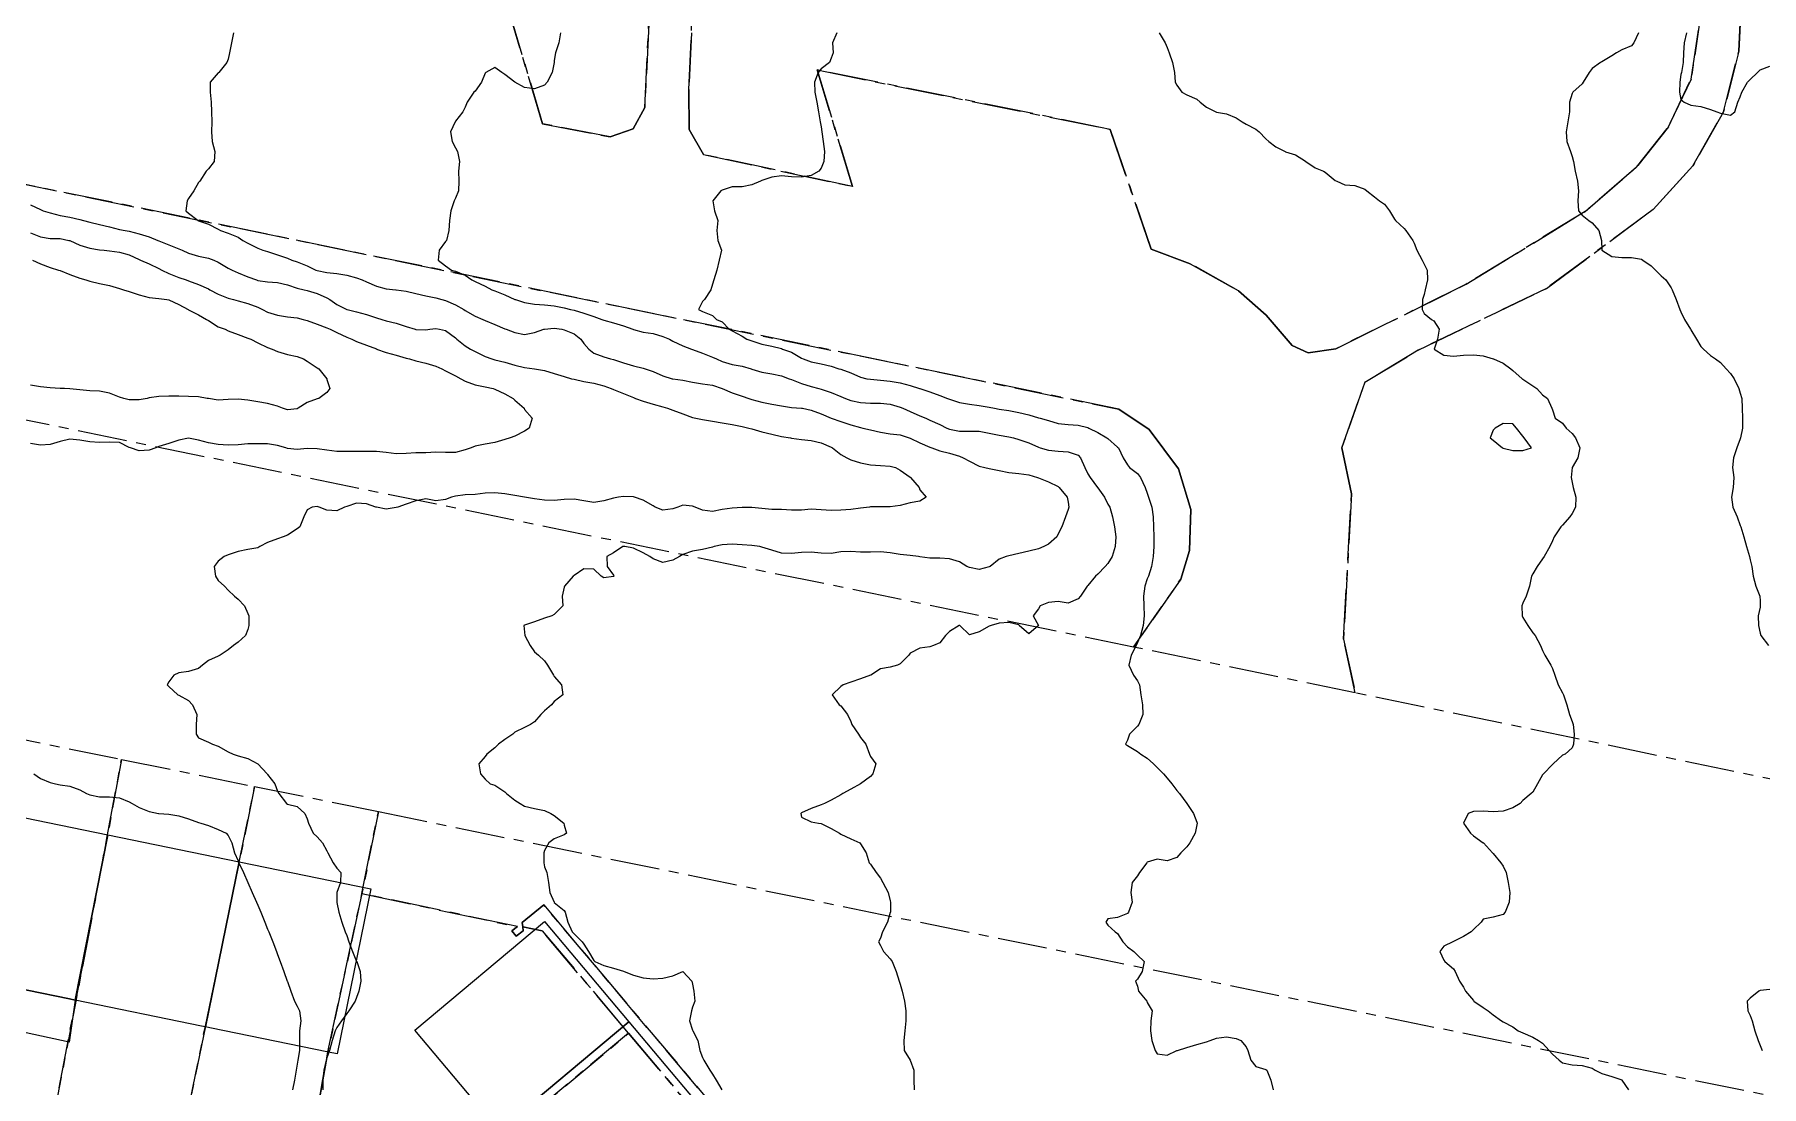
# Model space of a CAD drawing. Header units: centimetres. Extents: x 0 to 642158, y -847 to 649707.
# Drawn here: x 617573 to 617660.3, y 621506.4 to 621559.7 of the extents above; entities that cross this region are included whole.
import ezdxf

# ---------------------------------------------------------------- set-up
doc = ezdxf.new("R2010")
doc.units = ezdxf.units.CM
doc.header["$MEASUREMENT"] = 0
doc.linetypes.add('CENTERX2', pattern=[4, 2.5, -0.5, 0.5, -0.5])
doc.layers.add('SPW_batiments', color=7, linetype='Continuous')
doc.layers.add('SPW_parcellaire cadastral', color=7, linetype='CENTERX2', lineweight=25, true_color=0xff0542)
doc.layers.add('WAL_topographie 0.5', color=253, linetype='Continuous', lineweight=20)

msp = doc.modelspace()

# ---------------------------------------------------------------- linework, layer by layer
at = {"layer": 'SPW_batiments'}
for points in [[(617576.657, 621519.161), (617575.008, 621510.797), (617574.721, 621510.856), (617568.282, 621512.181), (617569.998, 621520.531), (617576.657, 621519.161)], [(617583.315, 621517.792), (617581.6, 621509.442), (617581.411, 621509.481), (617575.008, 621510.797), (617576.657, 621519.161), (617583.315, 621517.792)], [(617589.974, 621516.423), (617588.259, 621508.073), (617587.826, 621508.162), (617581.821, 621509.397), (617581.6, 621509.442), (617583.315, 621517.792), (617589.974, 621516.423)], [(617603.028, 621509.689), (617596.466, 621504.192), (617592.192, 621509.273), (617598.758, 621514.774), (617603.028, 621509.689)], [(617562.186, 621513.494), (617568.282, 621512.181), (617574.721, 621510.856), (617575.008, 621510.797), (617574.709, 621508.671), (617568.325, 621510.054), (617568.009, 621507.586), (617561.409, 621508.986), (617560.275, 621509.385), (617561.061, 621513.506), (617561.124, 621513.836), (617562.186, 621513.494)], [(617607.298, 621504.603), (617600.741, 621499.109), (617600.596, 621499.281), (617596.722, 621503.888), (617596.466, 621504.192), (617603.028, 621509.689), (617607.298, 621504.603)]]:
    msp.add_lwpolyline(points, dxfattribs=at)
at = {"layer": 'SPW_parcellaire cadastral'}
for points in [[(617604.781, 621576.177), (617603.828, 621555.974), (617603.245, 621554.895), (617602.075, 621554.489), (617598.657, 621555.154), (617596.898, 621561.052), (617556.201, 621569.33), (617557.976, 621563.533), (617541.583, 621566.755), (617541.547, 621567.862), (617541.262, 621569.948), (617542.087, 621589.116)], [(617542.087, 621589.116), (617541.262, 621569.948), (617541.547, 621567.862), (617541.583, 621566.755), (617557.976, 621563.533), (617556.201, 621569.33), (617596.898, 621561.052), (617598.657, 621555.154), (617602.075, 621554.489), (617603.245, 621554.895), (617603.828, 621555.974), (617604.781, 621576.177)], [(617606.938, 621575.732), (617606.052, 621556.883), (617606.068, 621554.866), (617606.803, 621553.597), (617614.338, 621551.976), (617612.551, 621557.874), (617627.379, 621554.869), (617629.443, 621548.802), (617631.418, 621548.067), (617633.866, 621546.7), (617635.272, 621545.472), (617636.577, 621543.927), (617637.385, 621543.556), (617638.781, 621543.758), (617645.376, 621547.025), (617651.399, 621550.716), (617654.002, 621552.953), (617655.614, 621554.999), (617656.766, 621557.417), (617657.309, 621561.105), (617657.507, 621565.295)], [(617657.507, 621565.295), (617657.309, 621561.105), (617656.766, 621557.417), (617655.614, 621554.999), (617654.002, 621552.953), (617651.399, 621550.716), (617645.376, 621547.025), (617638.781, 621543.758), (617637.385, 621543.556), (617636.577, 621543.927), (617635.272, 621545.472), (617633.866, 621546.7), (617631.418, 621548.067), (617629.443, 621548.802), (617627.379, 621554.869), (617612.551, 621557.874), (617614.338, 621551.976), (617606.803, 621553.597), (617606.068, 621554.866), (617606.052, 621556.883), (617606.938, 621575.732)], [(617659.481, 621564.887), (617659.176, 621558.82), (617658.402, 621555.763), (617656.855, 621553.02), (617654.842, 621550.818), (617649.446, 621546.811), (617642.951, 621543.693), (617640.258, 621542.066), (617639.091, 621538.741), (617639.581, 621536.413), (617639.181, 621529.065), (617639.774, 621526.344), (617628.554, 621528.663), (617630.946, 621532.104), (617631.387, 621533.557), (617631.461, 621535.624), (617630.828, 621537.68), (617629.338, 621539.681), (617627.818, 621540.705), (617544.193, 621557.897), (617542.398, 621557.481), (617541.586, 621556.726), (617540.878, 621554.938), (617540.136, 621546.788)], [(617725.513, 621508.568), (617639.774, 621526.344), (617639.181, 621529.065), (617639.581, 621536.413), (617639.091, 621538.741), (617640.258, 621542.066), (617642.951, 621543.693), (617649.446, 621546.811), (617654.842, 621550.818), (617656.855, 621553.02), (617658.402, 621555.763), (617659.176, 621558.82), (617659.481, 621564.887)], [(617540.136, 621546.788), (617540.878, 621554.938), (617541.586, 621556.726), (617542.398, 621557.481), (617544.193, 621557.897), (617627.818, 621540.705), (617629.338, 621539.681), (617630.828, 621537.68), (617631.461, 621535.624), (617631.387, 621533.557), (617630.946, 621532.104), (617628.554, 621528.663), (617540.136, 621546.788)], [(617577.36, 621522.982), (617576.604, 621518.887), (617575.057, 621510.821), (617570.433, 621486.718), (617563.609, 621488.002), (617567.5, 621507.684), (617568.392, 621512.192), (617569.986, 621520.255), (617570.789, 621524.32), (617577.36, 621522.982)], [(617577.36, 621522.982), (617584.09, 621521.61), (617583.248, 621517.464), (617581.599, 621509.474), (617576.687, 621485.541), (617570.433, 621486.718), (617575.057, 621510.821), (617576.604, 621518.887), (617577.36, 621522.982)], [(617576.687, 621485.541), (617581.599, 621509.474), (617583.248, 621517.464), (617584.09, 621521.61), (617590.35, 621520.335), (617589.52, 621516.185), (617587.792, 621508.172), (617585.146, 621493.083), (617580.744, 621488.975), (617580.011, 621484.916), (617576.687, 621485.541)], [(617616.822, 621494.119), (617598.72, 621515.616), (617597.63, 621514.726), (617597.66, 621514.506), (617597.68, 621514.306), (617597.33, 621514.026), (617597.11, 621514.296), (617597.39, 621514.516), (617589.52, 621516.185), (617590.35, 621520.335), (617664.181, 621505.264)], [(617589.52, 621516.185), (617597.39, 621514.516), (617597.11, 621514.296), (617597.33, 621514.026), (617597.68, 621514.306), (617597.66, 621514.506), (617598.64, 621514.306), (617603.006, 621509.119), (617596.725, 621503.889), (617585.146, 621493.083), (617587.792, 621508.172), (617589.52, 621516.185)], [(617607.11, 621504.245), (617603.006, 621509.119), (617598.64, 621514.306), (617597.66, 621514.506), (617597.63, 621514.726), (617598.72, 621515.616), (617616.822, 621494.119), (617615.243, 621492.889), (617615.482, 621494.299), (617611.284, 621499.286), (617607.11, 621504.245)], [(617587.538, 621487.603), (617580.744, 621488.975), (617585.146, 621493.083), (617596.725, 621503.889), (617603.006, 621509.119), (617607.11, 621504.245), (617600.86, 621498.974), (617587.538, 621487.603)]]:
    msp.add_lwpolyline(points, dxfattribs=at)
at = {"layer": 'WAL_topographie 0.5'}
for points in [[(617583.02, 621559.75), (617582.925, 621559.25), (617582.827, 621558.75), (617582.75, 621558.417), (617582.685, 621558.25), (617582.278, 621557.75), (617582.25, 621557.731), (617581.847, 621557.25), (617581.833, 621556.75), (617581.891, 621556.25), (617581.91, 621555.75), (617581.923, 621555.25), (617581.906, 621554.75), (617581.944, 621554.25), (617582.071, 621553.75), (617582.044, 621553.25), (617581.75, 621552.865), (617581.635, 621552.75), (617581.313, 621552.25), (617581.25, 621552.187), (617581.009, 621551.75), (617580.75, 621551.375), (617580.676, 621551.25), (617580.615, 621550.75), (617580.75, 621550.63), (617581.227, 621550.25), (617581.25, 621550.242), (617581.75, 621550.068), (617582.25, 621549.812), (617582.361, 621549.75), (617582.75, 621549.616), (617583.25, 621549.405), (617583.491, 621549.25), (617583.75, 621549.116), (617584.25, 621548.85), (617584.5, 621548.75), (617584.75, 621548.682), (617585.25, 621548.523), (617585.75, 621548.342), (617585.976, 621548.25), (617586.25, 621548.168), (617586.75, 621547.958), (617587.192, 621547.75), (617587.25, 621547.731), (617587.75, 621547.629), (617588.25, 621547.569), (617588.75, 621547.493), (617589.25, 621547.353), (617589.525, 621547.25), (617589.75, 621547.154), (617590.25, 621546.934), (617590.75, 621546.798), (617591.23, 621546.75), (617591.25, 621546.748), (617591.75, 621546.671), (617592.25, 621546.556), (617592.75, 621546.446), (617593.25, 621546.337), (617593.56, 621546.25), (617593.75, 621546.198), (617594.25, 621545.987), (617594.68, 621545.75), (617594.75, 621545.706), (617595.25, 621545.42), (617595.641, 621545.25), (617595.75, 621545.195), (617596.25, 621544.995), (617596.75, 621544.773), (617596.811, 621544.75), (617597.25, 621544.584), (617597.75, 621544.492), (617598.25, 621544.583), (617598.715, 621544.75), (617598.75, 621544.759), (617599.25, 621544.811), (617599.627, 621544.75), (617599.75, 621544.724), (617600.25, 621544.515), (617600.594, 621544.25), (617600.75, 621544.034), (617600.995, 621543.75), (617601.25, 621543.539), (617601.75, 621543.351), (617602.096, 621543.25), (617602.25, 621543.217), (617602.75, 621543.058), (617603.25, 621542.893), (617603.75, 621542.778), (617603.844, 621542.75), (617604.25, 621542.616), (617604.75, 621542.394), (617605.221, 621542.25), (617605.25, 621542.243), (617605.75, 621542.169), (617606.25, 621542.073), (617606.75, 621541.986), (617607.25, 621541.918), (617607.745, 621541.75), (617607.75, 621541.748), (617608.25, 621541.533), (617608.75, 621541.357), (617609.086, 621541.25), (617609.25, 621541.204), (617609.75, 621541.064), (617610.25, 621540.956), (617610.75, 621540.867), (617611.25, 621540.797), (617611.75, 621540.759), (617611.805, 621540.75), (617612.25, 621540.659), (617612.75, 621540.464), (617613.25, 621540.255), (617613.264, 621540.25), (617613.75, 621540.079), (617614.25, 621539.91), (617614.75, 621539.775), (617614.862, 621539.75), (617615.25, 621539.655), (617615.75, 621539.535), (617616.25, 621539.464), (617616.75, 621539.402), (617617.207, 621539.25), (617617.25, 621539.236), (617617.75, 621539.004), (617618.25, 621538.785), (617618.351, 621538.75), (617618.75, 621538.605), (617619.25, 621538.476), (617619.75, 621538.325), (617619.933, 621538.25), (617620.25, 621538.07), (617620.75, 621537.824), (617621.034, 621537.75), (617621.25, 621537.695), (617621.75, 621537.608), (617622.25, 621537.498), (617622.75, 621537.446), (617623.25, 621537.39), (617623.695, 621537.25), (617623.75, 621537.228), (617624.25, 621537.021), (617624.75, 621536.792), (617624.799, 621536.75), (617625.205, 621536.25), (617625.25, 621536), (617625.284, 621535.75), (617625.25, 621535.63), (617625.106, 621535.25), (617624.919, 621534.75), (617624.75, 621534.397), (617624.672, 621534.25), (617624.25, 621533.878), (617624.024, 621533.75), (617623.75, 621533.63), (617623.25, 621533.521), (617622.75, 621533.403), (617622.25, 621533.278), (617622.115, 621533.25), (617621.75, 621533.118), (617621.304, 621532.75), (617621.25, 621532.72), (617620.75, 621532.592), (617620.25, 621532.691), (617620.12, 621532.75), (617619.75, 621532.974), (617619.25, 621533.13), (617618.75, 621533.162), (617618.25, 621533.165), (617617.75, 621533.239), (617617.671, 621533.25), (617617.25, 621533.298), (617616.75, 621533.35), (617616.25, 621533.432), (617615.75, 621533.484), (617615.25, 621533.464), (617614.75, 621533.462), (617614.25, 621533.507), (617613.75, 621533.48), (617613.25, 621533.402), (617612.75, 621533.418), (617612.25, 621533.476), (617611.75, 621533.457), (617611.25, 621533.404), (617610.75, 621533.423), (617610.25, 621533.564), (617609.75, 621533.728), (617609.645, 621533.75), (617609.25, 621533.811), (617608.75, 621533.847), (617608.25, 621533.867), (617607.75, 621533.832), (617607.345, 621533.75), (617607.25, 621533.725), (617606.75, 621533.609), (617606.25, 621533.527), (617605.75, 621533.353), (617605.579, 621533.25), (617605.25, 621533.068), (617604.75, 621532.951), (617604.25, 621533.128), (617604.08, 621533.25), (617603.75, 621533.442), (617603.25, 621533.663), (617602.827, 621533.75), (617602.75, 621533.76), (617602.713, 621533.75), (617602.25, 621533.438), (617601.909, 621533.25), (617601.932, 621532.75), (617602.25, 621532.312), (617602.266, 621532.25), (617602.25, 621532.231), (617601.75, 621532.167), (617601.625, 621532.25), (617601.25, 621532.61), (617600.75, 621532.625), (617600.25, 621532.293), (617600.212, 621532.25), (617599.764, 621531.75), (617599.75, 621531.694), (617599.652, 621531.25), (617599.683, 621530.75), (617599.25, 621530.317), (617599.132, 621530.25), (617598.75, 621530.12), (617598.25, 621529.95), (617597.75, 621529.773), (617597.708, 621529.75), (617597.75, 621529.417), (617597.764, 621529.25), (617598.024, 621528.75), (617598.25, 621528.423), (617598.45, 621528.25), (617598.75, 621527.962), (617598.907, 621527.75), (617599.21, 621527.25), (617599.25, 621527.178), (617599.61, 621526.75), (617599.675, 621526.25), (617599.25, 621525.91), (617599.107, 621525.75), (617598.75, 621525.438), (617598.568, 621525.25), (617598.25, 621524.875), (617598.044, 621524.75), (617597.75, 621524.594), (617597.25, 621524.35), (617597.146, 621524.25), (617596.75, 621523.994), (617596.426, 621523.75), (617596.25, 621523.568), (617595.83, 621523.25), (617595.75, 621523.125), (617595.434, 621522.75), (617595.512, 621522.25), (617595.75, 621521.987), (617596, 621521.75), (617596.25, 621521.674), (617596.75, 621521.336), (617596.832, 621521.25), (617597.25, 621520.919), (617597.521, 621520.75), (617597.75, 621520.621), (617598.25, 621520.5), (617598.75, 621520.386), (617599.074, 621520.25), (617599.25, 621520.138), (617599.739, 621519.75), (617599.75, 621519.65), (617599.868, 621519.25), (617599.75, 621519.163), (617599.25, 621518.954), (617598.969, 621518.75), (617598.75, 621518.361), (617598.714, 621518.25), (617598.728, 621517.75), (617598.75, 621517.55), (617598.865, 621517.25), (617598.956, 621516.75), (617599.019, 621516.25), (617599.236, 621515.75), (617599.25, 621515.729), (617599.75, 621515.338), (617599.806, 621515.25), (617599.931, 621514.75), (617600.157, 621514.25), (617600.25, 621514.15), (617600.667, 621513.75), (617600.75, 621513.632), (617600.982, 621513.25), (617601.25, 621512.809), (617601.309, 621512.75), (617601.75, 621512.542), (617602.25, 621512.406), (617602.75, 621512.262), (617602.781, 621512.25), (617603.25, 621512.067), (617603.75, 621511.93), (617604.25, 621511.874), (617604.75, 621511.901), (617605.25, 621512.024), (617605.75, 621512.25), (617605.75, 621512.25), (617605.75, 621512.25), (617606.213, 621511.75), (617606.25, 621511.6), (617606.307, 621511.25), (617606.361, 621510.75), (617606.25, 621510.44), (617606.199, 621510.25), (617606.088, 621509.75), (617606.25, 621509.279), (617606.264, 621509.25), (617606.506, 621508.75), (617606.614, 621508.25), (617606.75, 621507.9), (617606.824, 621507.75), (617607.118, 621507.25), (617607.25, 621507.041), (617607.439, 621506.75), (617607.723, 621506.25)], [(617599.566, 621559.75), (617599.485, 621559.25), (617599.319, 621558.75), (617599.25, 621558.35), (617599.238, 621558.25), (617599.147, 621557.75), (617598.885, 621557.25), (617598.75, 621557.099), (617598.25, 621556.917), (617597.75, 621556.993), (617597.25, 621557.25), (617597.25, 621557.25), (617596.75, 621557.653), (617596.592, 621557.75), (617596.25, 621557.991), (617595.786, 621557.75), (617595.75, 621557.708), (617595.573, 621557.25), (617595.25, 621556.796), (617595.183, 621556.75), (617594.844, 621556.25), (617594.75, 621556), (617594.63, 621555.75), (617594.25, 621555.275), (617594.234, 621555.25), (617594.006, 621554.75), (617594.09, 621554.25), (617594.25, 621553.93), (617594.357, 621553.75), (617594.452, 621553.25), (617594.398, 621552.75), (617594.429, 621552.25), (617594.407, 621551.75), (617594.25, 621551.383), (617594.181, 621551.25), (617594.016, 621550.75), (617593.942, 621550.25), (617593.911, 621549.75), (617593.795, 621549.25), (617593.75, 621549.187), (617593.432, 621548.75), (617593.375, 621548.25), (617593.75, 621547.965), (617594.055, 621547.75), (617594.25, 621547.693), (617594.75, 621547.489), (617595.075, 621547.25), (617595.25, 621547.166), (617595.75, 621546.94), (617596.096, 621546.75), (617596.25, 621546.693), (617596.75, 621546.495), (617597.25, 621546.264), (617597.283, 621546.25), (617597.75, 621546.113), (617598.25, 621546.028), (617598.75, 621545.989), (617599.25, 621545.928), (617599.75, 621545.832), (617600.073, 621545.75), (617600.25, 621545.713), (617600.75, 621545.572), (617601.25, 621545.392), (617601.661, 621545.25), (617601.75, 621545.218), (617602.25, 621545.083), (617602.75, 621544.928), (617603.219, 621544.75), (617603.25, 621544.736), (617603.75, 621544.6), (617604.25, 621544.528), (617604.75, 621544.389), (617605.071, 621544.25), (617605.25, 621544.141), (617605.75, 621543.904), (617606.198, 621543.75), (617606.25, 621543.732), (617606.75, 621543.538), (617607.25, 621543.337), (617607.452, 621543.25), (617607.75, 621543.123), (617608.25, 621542.974), (617608.75, 621542.89), (617609.215, 621542.75), (617609.25, 621542.739), (617609.75, 621542.574), (617610.25, 621542.498), (617610.75, 621542.398), (617611.141, 621542.25), (617611.25, 621542.21), (617611.75, 621542.004), (617612.25, 621541.86), (617612.629, 621541.75), (617612.75, 621541.715), (617613.25, 621541.549), (617613.75, 621541.347), (617613.983, 621541.25), (617614.25, 621541.146), (617614.75, 621541.038), (617615.25, 621541.011), (617615.75, 621541.01), (617616.25, 621540.962), (617616.75, 621540.807), (617616.885, 621540.75), (617617.25, 621540.594), (617617.75, 621540.372), (617618.04, 621540.25), (617618.25, 621540.157), (617618.75, 621539.924), (617619.108, 621539.75), (617619.25, 621539.689), (617619.75, 621539.587), (617620.25, 621539.601), (617620.75, 621539.589), (617621.25, 621539.488), (617621.75, 621539.386), (617622.25, 621539.3), (617622.479, 621539.25), (617622.75, 621539.173), (617623.25, 621538.997), (617623.75, 621538.779), (617623.834, 621538.75), (617624.25, 621538.628), (617624.75, 621538.577), (617625.25, 621538.544), (617625.75, 621538.372), (617625.874, 621538.25), (617626.087, 621537.75), (617626.25, 621537.435), (617626.357, 621537.25), (617626.738, 621536.75), (617626.75, 621536.73), (617627.094, 621536.25), (617627.25, 621535.899), (617627.348, 621535.75), (617627.496, 621535.25), (617627.597, 621534.75), (617627.658, 621534.25), (617627.631, 621533.75), (617627.477, 621533.25), (617627.25, 621532.893), (617627.122, 621532.75), (617626.75, 621532.349), (617626.628, 621532.25), (617626.25, 621531.789), (617626.213, 621531.75), (617625.877, 621531.25), (617625.75, 621531.108), (617625.25, 621530.882), (617624.75, 621530.964), (617624.25, 621530.928), (617623.829, 621530.75), (617623.75, 621530.6), (617623.47, 621530.25), (617623.75, 621529.75), (617623.75, 621529.75), (617623.75, 621529.75), (617623.25, 621529.341), (617622.776, 621529.75), (617622.75, 621529.783), (617622.25, 621529.913), (617621.75, 621529.867), (617621.355, 621529.75), (617621.25, 621529.715), (617620.75, 621529.441), (617620.25, 621529.29), (617619.771, 621529.75), (617619.75, 621529.762), (617619.729, 621529.75), (617619.25, 621529.447), (617619.042, 621529.25), (617618.75, 621528.875), (617618.432, 621528.75), (617618.25, 621528.681), (617617.75, 621528.61), (617617.25, 621528.365), (617617.194, 621528.25), (617616.75, 621527.821), (617616.607, 621527.75), (617616.25, 621527.641), (617615.75, 621527.571), (617615.268, 621527.25), (617615.25, 621527.242), (617614.75, 621527.052), (617614.25, 621526.883), (617613.869, 621526.75), (617613.75, 621526.667), (617613.304, 621526.25), (617613.67, 621525.75), (617613.75, 621525.691), (617614.091, 621525.25), (617614.25, 621524.9), (617614.31, 621524.75), (617614.648, 621524.25), (617614.75, 621524.094), (617615.018, 621523.75), (617615.205, 621523.25), (617615.25, 621523.125), (617615.515, 621522.75), (617615.365, 621522.25), (617615.25, 621522.113), (617614.75, 621521.75), (617614.75, 621521.75), (617614.25, 621521.472), (617613.85, 621521.25), (617613.75, 621521.185), (617613.25, 621520.91), (617612.917, 621520.75), (617612.75, 621520.681), (617612.25, 621520.5), (617611.75, 621520.271), (617611.721, 621520.25), (617611.75, 621520.05), (617612.25, 621519.821), (617612.625, 621519.75), (617612.75, 621519.741), (617613.25, 621519.48), (617613.674, 621519.25), (617613.75, 621519.194), (617614.25, 621518.959), (617614.71, 621518.75), (617614.75, 621518.708), (617615.025, 621518.25), (617615.179, 621517.75), (617615.25, 621517.675), (617615.529, 621517.25), (617615.75, 621516.963), (617615.88, 621516.75), (617616.139, 621516.25), (617616.25, 621515.815), (617616.265, 621515.75), (617616.255, 621515.25), (617616.25, 621515.231), (617616.101, 621514.75), (617615.852, 621514.25), (617615.75, 621513.934), (617615.653, 621513.75), (617615.75, 621513.566), (617615.912, 621513.25), (617616.25, 621512.893), (617616.336, 621512.75), (617616.546, 621512.25), (617616.7, 621511.75), (617616.75, 621511.603), (617616.857, 621511.25), (617616.974, 621510.75), (617617.028, 621510.25), (617617.032, 621509.75), (617616.982, 621509.25), (617616.926, 621508.75), (617616.953, 621508.25), (617617.25, 621507.75), (617617.25, 621507.75), (617617.432, 621507.25), (617617.436, 621506.75), (617617.455, 621506.25)], [(617613.55, 621559.75), (617613.329, 621559.25), (617613.361, 621558.75), (617613.25, 621558.477), (617613.167, 621558.25), (617612.75, 621557.938), (617612.606, 621557.75), (617612.419, 621557.25), (617612.439, 621556.75), (617612.527, 621556.25), (617612.616, 621555.75), (617612.701, 621555.25), (617612.75, 621555), (617612.781, 621554.75), (617612.853, 621554.25), (617612.914, 621553.75), (617612.886, 621553.25), (617612.75, 621552.911), (617612.628, 621552.75), (617612.25, 621552.538), (617611.75, 621552.443), (617611.25, 621552.46), (617610.75, 621552.515), (617610.25, 621552.441), (617609.75, 621552.282), (617609.676, 621552.25), (617609.25, 621552.067), (617608.75, 621551.96), (617608.25, 621551.953), (617607.75, 621551.789), (617607.673, 621551.75), (617607.265, 621551.25), (617607.364, 621550.75), (617607.521, 621550.25), (617607.474, 621549.75), (617607.532, 621549.25), (617607.704, 621548.75), (617607.598, 621548.25), (617607.47, 621547.75), (617607.317, 621547.25), (617607.25, 621547.028), (617607.164, 621546.75), (617606.85, 621546.25), (617606.75, 621546.156), (617606.54, 621545.75), (617606.75, 621545.643), (617607.25, 621545.45), (617607.45, 621545.25), (617607.75, 621545.123), (617608.094, 621544.75), (617608.25, 621544.668), (617608.75, 621544.4), (617608.997, 621544.25), (617609.25, 621544.165), (617609.75, 621543.997), (617610.25, 621543.893), (617610.75, 621543.772), (617610.796, 621543.75), (617611.25, 621543.588), (617611.75, 621543.296), (617611.839, 621543.25), (617612.25, 621543.107), (617612.75, 621542.995), (617613.25, 621542.876), (617613.649, 621542.75), (617613.75, 621542.723), (617614.25, 621542.548), (617614.75, 621542.332), (617615.058, 621542.25), (617615.25, 621542.217), (617615.75, 621542.175), (617616.25, 621542.129), (617616.75, 621542.041), (617617.25, 621541.906), (617617.732, 621541.75), (617617.75, 621541.745), (617618.25, 621541.581), (617618.75, 621541.39), (617619.144, 621541.25), (617619.25, 621541.209), (617619.75, 621541.05), (617620.25, 621540.951), (617620.75, 621540.893), (617621.25, 621540.803), (617621.514, 621540.75), (617621.75, 621540.707), (617622.25, 621540.644), (617622.75, 621540.545), (617623.25, 621540.412), (617623.75, 621540.274), (617623.827, 621540.25), (617624.25, 621540.125), (617624.75, 621539.989), (617625.25, 621539.937), (617625.75, 621539.904), (617626.25, 621539.77), (617626.293, 621539.75), (617626.75, 621539.52), (617627.207, 621539.25), (617627.25, 621539.214), (617627.75, 621538.787), (617627.789, 621538.75), (617628.026, 621538.25), (617628.25, 621537.881), (617628.352, 621537.75), (617628.75, 621537.451), (617628.913, 621537.25), (617629.137, 621536.75), (617629.25, 621536.455), (617629.32, 621536.25), (617629.482, 621535.75), (617629.543, 621535.25), (617629.557, 621534.75), (617629.578, 621534.25), (617629.582, 621533.75), (617629.544, 621533.25), (617629.471, 621532.75), (617629.307, 621532.25), (617629.25, 621532.119), (617629.133, 621531.75), (617629.055, 621531.25), (617629.074, 621530.75), (617629.09, 621530.25), (617629.034, 621529.75), (617628.909, 621529.25), (617628.75, 621528.896), (617628.684, 621528.75), (617628.441, 621528.25), (617628.309, 621527.75), (617628.545, 621527.25), (617628.75, 621526.954), (617628.862, 621526.75), (617628.93, 621526.25), (617629, 621525.75), (617629.028, 621525.25), (617628.819, 621524.75), (617628.75, 621524.657), (617628.357, 621524.25), (617628.25, 621523.95), (617628.155, 621523.75), (617628.25, 621523.683), (617628.75, 621523.386), (617628.923, 621523.25), (617629.25, 621523.043), (617629.566, 621522.75), (617629.75, 621522.566), (617630.066, 621522.25), (617630.25, 621522.024), (617630.486, 621521.75), (617630.75, 621521.411), (617630.886, 621521.25), (617631.25, 621520.75), (617631.25, 621520.75), (617631.596, 621520.25), (617631.75, 621519.806), (617631.77, 621519.75), (617631.75, 621519.667), (617631.669, 621519.25), (617631.411, 621518.75), (617631.25, 621518.558), (617630.954, 621518.25), (617630.75, 621518.021), (617630.25, 621517.846), (617629.75, 621517.929), (617629.25, 621517.772), (617629.232, 621517.75), (617628.85, 621517.25), (617628.75, 621517.092), (617628.479, 621516.75), (617628.41, 621516.25), (617628.477, 621515.75), (617628.3, 621515.25), (617628.25, 621515.187), (617627.75, 621514.981), (617627.25, 621514.904), (617627.15, 621514.75), (617627.25, 621514.596), (617627.625, 621514.25), (617627.75, 621514.171), (617628.008, 621513.75), (617628.25, 621513.5), (617628.576, 621513.25), (617628.75, 621513.076), (617629.091, 621512.75), (617628.991, 621512.25), (617628.75, 621511.861), (617628.659, 621511.75), (617628.75, 621511.5), (617628.8, 621511.25), (617629.22, 621510.75), (617629.25, 621510.683), (617629.5, 621510.25), (617629.433, 621509.75), (617629.412, 621509.25), (617629.482, 621508.75), (617629.655, 621508.25), (617629.75, 621508.083), (617630.25, 621508.007), (617630.75, 621508.239), (617630.778, 621508.25), (617631.25, 621508.397), (617631.75, 621508.548), (617632.25, 621508.689), (617632.429, 621508.75), (617632.75, 621508.865), (617633.25, 621508.936), (617633.75, 621508.861), (617633.985, 621508.75), (617634.25, 621508.429), (617634.331, 621508.25), (617634.489, 621507.75), (617634.75, 621507.434), (617635.25, 621507.288), (617635.294, 621507.25), (617635.5, 621506.75), (617635.617, 621506.25)], [(617629.857, 621559.75), (617630.16, 621559.25), (617630.25, 621559.016), (617630.361, 621558.75), (617630.524, 621558.25), (617630.629, 621557.75), (617630.656, 621557.25), (617630.75, 621557.1), (617631.006, 621556.75), (617631.25, 621556.618), (617631.75, 621556.39), (617631.932, 621556.25), (617632.25, 621556), (617632.717, 621555.75), (617632.75, 621555.734), (617633.25, 621555.655), (617633.75, 621555.448), (617634.053, 621555.25), (617634.25, 621555.129), (617634.75, 621554.871), (617634.906, 621554.75), (617635.25, 621554.383), (617635.404, 621554.25), (617635.75, 621553.98), (617636.229, 621553.75), (617636.25, 621553.739), (617636.75, 621553.576), (617637.25, 621553.262), (617637.265, 621553.25), (617637.75, 621552.917), (617638.171, 621552.75), (617638.25, 621552.705), (617638.75, 621552.286), (617638.833, 621552.25), (617639.25, 621552.065), (617639.75, 621552.028), (617640.25, 621551.833), (617640.355, 621551.75), (617640.75, 621551.45), (617641, 621551.25), (617641.25, 621551.078), (617641.5, 621550.75), (617641.75, 621550.318), (617641.815, 621550.25), (617642.25, 621549.85), (617642.324, 621549.75), (617642.686, 621549.25), (617642.75, 621549.111), (617642.894, 621548.75), (617643.152, 621548.25), (617643.25, 621548.046), (617643.405, 621547.75), (617643.43, 621547.25), (617643.308, 621546.75), (617643.25, 621546.513), (617643.176, 621546.25), (617643.153, 621545.75), (617643.25, 621545.55), (617643.625, 621545.25), (617643.75, 621545.181), (617644.016, 621544.75), (617643.94, 621544.25), (617643.762, 621543.75), (617644.25, 621543.432), (617644.75, 621543.396), (617645.25, 621543.443), (617645.75, 621543.455), (617646.25, 621543.4), (617646.75, 621543.26), (617646.771, 621543.25), (617647.25, 621543.029), (617647.642, 621542.75), (617647.75, 621542.655), (617648.222, 621542.25), (617648.25, 621542.226), (617648.75, 621541.893), (617648.95, 621541.75), (617649.25, 621541.429), (617649.5, 621541.25), (617649.717, 621540.75), (617649.75, 621540.667), (617649.882, 621540.25), (617650.25, 621539.991), (617650.436, 621539.75), (617650.75, 621539.482), (617650.906, 621539.25), (617651.141, 621538.75), (617651.028, 621538.25), (617650.75, 621537.75), (617650.75, 621537.75), (617650.701, 621537.25), (617650.75, 621537), (617650.791, 621536.75), (617650.924, 621536.25), (617650.915, 621535.75), (617650.75, 621535.421), (617650.633, 621535.25), (617650.25, 621534.839), (617650.175, 621534.75), (617649.841, 621534.25), (617649.75, 621534.042), (617649.62, 621533.75), (617649.331, 621533.25), (617649.25, 621533.135), (617648.972, 621532.75), (617648.75, 621532.369), (617648.696, 621532.25), (617648.583, 621531.75), (617648.426, 621531.25), (617648.25, 621530.889), (617648.202, 621530.75), (617648.209, 621530.25), (617648.25, 621530.159), (617648.507, 621529.75), (617648.75, 621529.381), (617648.875, 621529.25), (617649.135, 621528.75), (617649.25, 621528.5), (617649.37, 621528.25), (617649.667, 621527.75), (617649.75, 621527.583), (617649.869, 621527.25), (617650.045, 621526.75), (617650.25, 621526.35), (617650.313, 621526.25), (617650.472, 621525.75), (617650.61, 621525.25), (617650.75, 621524.9), (617650.8, 621524.75), (617650.854, 621524.25), (617650.813, 621523.75), (617650.75, 621523.562), (617650.393, 621523.25), (617650.25, 621523.194), (617649.779, 621522.75), (617649.75, 621522.728), (617649.292, 621522.25), (617649.25, 621522.204), (617648.994, 621521.75), (617648.75, 621521.318), (617648.667, 621521.25), (617648.25, 621520.893), (617648.113, 621520.75), (617647.75, 621520.528), (617647.25, 621520.36), (617646.75, 621520.332), (617646.25, 621520.356), (617645.75, 621520.34), (617645.489, 621520.25), (617645.25, 621519.75), (617645.607, 621519.25), (617645.75, 621519.104), (617646.25, 621518.762), (617646.267, 621518.75), (617646.721, 621518.25), (617646.75, 621518.218), (617647.142, 621517.75), (617647.25, 621517.568), (617647.413, 621517.25), (617647.507, 621516.75), (617647.594, 621516.25), (617647.554, 621515.75), (617647.354, 621515.25), (617647.25, 621515.131), (617646.75, 621514.991), (617646.25, 621514.89), (617646.137, 621514.75), (617645.75, 621514.375), (617645.629, 621514.25), (617645.25, 621514.01), (617644.75, 621513.76), (617644.705, 621513.75), (617644.25, 621513.532), (617644.047, 621513.25), (617644.25, 621512.817), (617644.303, 621512.75), (617644.75, 621512.381), (617644.833, 621512.25), (617645.043, 621511.75), (617645.25, 621511.446), (617645.356, 621511.25), (617645.75, 621510.773), (617645.774, 621510.75), (617646.25, 621510.427), (617646.489, 621510.25), (617646.75, 621510.05), (617647.169, 621509.75), (617647.25, 621509.698), (617647.75, 621509.436), (617648.018, 621509.25), (617648.25, 621509.146), (617648.75, 621508.923), (617649.043, 621508.75), (617649.25, 621508.616), (617649.588, 621508.25), (617649.75, 621508.058), (617650.089, 621507.75), (617650.25, 621507.63), (617650.75, 621507.521), (617651.25, 621507.483), (617651.75, 621507.349), (617651.914, 621507.25), (617652.25, 621507.074), (617652.75, 621506.928), (617653.25, 621506.754), (617653.254, 621506.75), (617653.592, 621506.25)], [(617654.104, 621559.75), (617653.87, 621559.25), (617653.75, 621559.092), (617653.25, 621558.9), (617652.989, 621558.75), (617652.75, 621558.583), (617652.25, 621558.291), (617652.171, 621558.25), (617651.75, 621557.942), (617651.598, 621557.75), (617651.306, 621557.25), (617651.25, 621557.167), (617650.781, 621556.75), (617650.75, 621556.688), (617650.615, 621556.25), (617650.605, 621555.75), (617650.526, 621555.25), (617650.448, 621554.75), (617650.482, 621554.25), (617650.658, 621553.75), (617650.75, 621553.5), (617650.81, 621553.25), (617650.899, 621552.75), (617651.013, 621552.25), (617651.064, 621551.75), (617651.024, 621551.25), (617651.065, 621550.75), (617651.25, 621550.52), (617651.583, 621550.25), (617651.75, 621550.139), (617652.1, 621549.75), (617652.233, 621549.25), (617652.25, 621548.75), (617652.25, 621548.75), (617652.75, 621548.437), (617653.25, 621548.387), (617653.75, 621548.38), (617654.25, 621548.292), (617654.328, 621548.25), (617654.75, 621547.956), (617654.961, 621547.75), (617655.25, 621547.455), (617655.481, 621547.25), (617655.75, 621546.846), (617655.802, 621546.75), (617656.009, 621546.25), (617656.191, 621545.75), (617656.25, 621545.63), (617656.426, 621545.25), (617656.732, 621544.75), (617656.75, 621544.72), (617657.042, 621544.25), (617657.25, 621543.871), (617657.385, 621543.75), (617657.75, 621543.422), (617657.988, 621543.25), (617658.25, 621543.073), (617658.544, 621542.75), (617658.75, 621542.517), (617658.94, 621542.25), (617659.183, 621541.75), (617659.25, 621541.519), (617659.335, 621541.25), (617659.35, 621540.75), (617659.365, 621540.25), (617659.365, 621539.75), (617659.268, 621539.25), (617659.25, 621539.197), (617659.076, 621538.75), (617658.901, 621538.25), (617658.85, 621537.75), (617658.922, 621537.25), (617658.886, 621536.75), (617658.798, 621536.25), (617658.875, 621535.75), (617659.087, 621535.25), (617659.25, 621534.825), (617659.281, 621534.75), (617659.429, 621534.25), (617659.559, 621533.75), (617659.712, 621533.25), (617659.75, 621533.083), (617659.832, 621532.75), (617659.902, 621532.25), (617660.032, 621531.75), (617660.237, 621531.25), (617660.25, 621531), (617660.263, 621530.75), (617660.25, 621530.688), (617660.15, 621530.25), (617660.169, 621529.75), (617660.25, 621529.375), (617660.292, 621529.25), (617660.675, 621528.75)], [(617656.531, 621559.75), (617656.411, 621559.25), (617656.381, 621558.75), (617656.358, 621558.25), (617656.274, 621557.75), (617656.25, 621557.639), (617656.196, 621557.25), (617656.173, 621556.75), (617656.25, 621556.379), (617656.417, 621556.25), (617656.75, 621556.096), (617657.25, 621556.032), (617657.75, 621555.868), (617658.071, 621555.75), (617658.25, 621555.684), (617658.75, 621555.589), (617658.977, 621555.75), (617659.123, 621556.25), (617659.25, 621556.509), (617659.328, 621556.75), (617659.622, 621557.25), (617659.75, 621557.396), (617660.12, 621557.75), (617660.25, 621557.888), (617660.75, 621558.073)], [(617572.75, 621551.045), (617573.25, 621550.818), (617573.398, 621550.75), (617573.75, 621550.637), (617574.25, 621550.512), (617574.75, 621550.428), (617575.25, 621550.304), (617575.427, 621550.25), (617575.75, 621550.167), (617576.25, 621550.058), (617576.75, 621549.931), (617577.25, 621549.808), (617577.534, 621549.75), (617577.75, 621549.71), (617578.25, 621549.582), (617578.75, 621549.425), (617579.199, 621549.25), (617579.25, 621549.23), (617579.75, 621549.025), (617580.25, 621548.822), (617580.423, 621548.75), (617580.75, 621548.602), (617581.25, 621548.451), (617581.75, 621548.351), (617582.025, 621548.25), (617582.25, 621548.152), (617582.75, 621547.848), (617582.955, 621547.75), (617583.25, 621547.611), (617583.75, 621547.41), (617584.185, 621547.25), (617584.25, 621547.227), (617584.75, 621547.158), (617585.25, 621547.122), (617585.75, 621546.994), (617586.25, 621546.836), (617586.59, 621546.75), (617586.75, 621546.708), (617587.25, 621546.566), (617587.75, 621546.335), (617587.887, 621546.25), (617588.25, 621545.999), (617588.75, 621545.756), (617588.772, 621545.75), (617589.25, 621545.63), (617589.75, 621545.495), (617590.25, 621545.335), (617590.527, 621545.25), (617590.75, 621545.181), (617591.25, 621545.057), (617591.75, 621544.897), (617592.207, 621544.75), (617592.25, 621544.737), (617592.75, 621544.724), (617592.95, 621544.75), (617593.25, 621544.795), (617593.447, 621544.75), (617593.75, 621544.684), (617594.25, 621544.312), (617594.323, 621544.25), (617594.75, 621543.913), (617595.006, 621543.75), (617595.25, 621543.617), (617595.75, 621543.364), (617596.083, 621543.25), (617596.25, 621543.204), (617596.75, 621543.082), (617597.25, 621542.936), (617597.75, 621542.819), (617598.25, 621542.75), (617598.25, 621542.75), (617598.75, 621542.664), (617599.25, 621542.515), (617599.75, 621542.352), (617600.129, 621542.25), (617600.25, 621542.22), (617600.75, 621542.106), (617601.25, 621542.014), (617601.75, 621541.889), (617602.136, 621541.75), (617602.25, 621541.705), (617602.75, 621541.496), (617603.25, 621541.292), (617603.367, 621541.25), (617603.75, 621541.113), (617604.25, 621540.966), (617604.75, 621540.817), (617604.974, 621540.75), (617605.25, 621540.653), (617605.75, 621540.466), (617606.25, 621540.286), (617606.41, 621540.25), (617606.75, 621540.177), (617607.25, 621540.099), (617607.75, 621540.011), (617608.25, 621539.929), (617608.75, 621539.833), (617609.086, 621539.75), (617609.25, 621539.704), (617609.75, 621539.563), (617610.25, 621539.438), (617610.75, 621539.33), (617611.193, 621539.25), (617611.25, 621539.238), (617611.75, 621539.172), (617612.25, 621539.12), (617612.75, 621539.007), (617613.25, 621538.789), (617613.317, 621538.75), (617613.75, 621538.415), (617614.056, 621538.25), (617614.25, 621538.142), (617614.75, 621537.984), (617615.25, 621537.896), (617615.75, 621537.861), (617616.25, 621537.821), (617616.515, 621537.75), (617616.75, 621537.626), (617617.25, 621537.273), (617617.277, 621537.25), (617617.705, 621536.75), (617617.75, 621536.625), (617618.063, 621536.25), (617617.75, 621536.047), (617617.25, 621535.958), (617616.75, 621535.835), (617616.25, 621535.764), (617615.75, 621535.763), (617615.25, 621535.759), (617615.202, 621535.75), (617614.75, 621535.688), (617614.25, 621535.62), (617613.75, 621535.602), (617613.25, 621535.584), (617612.75, 621535.606), (617612.25, 621535.64), (617611.75, 621535.6), (617611.25, 621535.588), (617610.75, 621535.62), (617610.25, 621535.635), (617609.75, 621535.675), (617609.25, 621535.727), (617608.75, 621535.722), (617608.25, 621535.693), (617607.75, 621535.624), (617607.25, 621535.53), (617606.75, 621535.592), (617606.373, 621535.75), (617606.25, 621535.803), (617605.75, 621535.843), (617605.508, 621535.75), (617605.25, 621535.661), (617604.75, 621535.597), (617604.362, 621535.75), (617604.25, 621535.807), (617603.75, 621536.102), (617603.306, 621536.25), (617603.25, 621536.266), (617602.75, 621536.29), (617602.491, 621536.25), (617602.25, 621536.21), (617601.75, 621536.071), (617601.25, 621535.979), (617600.75, 621536.061), (617600.25, 621536.159), (617599.75, 621536.128), (617599.25, 621536.078), (617598.75, 621536.101), (617598.25, 621536.16), (617597.75, 621536.25), (617597.75, 621536.25), (617597.25, 621536.344), (617596.75, 621536.414), (617596.25, 621536.474), (617595.75, 621536.459), (617595.25, 621536.387), (617594.75, 621536.363), (617594.25, 621536.304), (617594.055, 621536.25), (617593.75, 621536.131), (617593.25, 621536.066), (617592.75, 621536.162), (617592.25, 621536.059), (617591.75, 621535.893), (617591.336, 621535.75), (617591.25, 621535.726), (617590.75, 621535.637), (617590.25, 621535.738), (617590.221, 621535.75), (617589.75, 621535.91), (617589.25, 621535.941), (617588.75, 621535.785), (617588.629, 621535.75), (617588.25, 621535.569), (617587.75, 621535.587), (617587.363, 621535.75), (617587.25, 621535.778), (617587, 621535.75), (617586.75, 621535.611), (617586.579, 621535.25), (617586.379, 621534.75), (617586.25, 621534.656), (617585.75, 621534.324), (617585.54, 621534.25), (617585.25, 621534.142), (617584.75, 621533.963), (617584.35, 621533.75), (617584.25, 621533.69), (617583.75, 621533.602), (617583.25, 621533.5), (617582.75, 621533.335), (617582.554, 621533.25), (617582.25, 621533.017), (617582.045, 621532.75), (617582.109, 621532.25), (617582.25, 621532.04), (617582.56, 621531.75), (617582.75, 621531.538), (617583.076, 621531.25), (617583.25, 621531.096), (617583.571, 621530.75), (617583.75, 621530.365), (617583.797, 621530.25), (617583.804, 621529.75), (617583.75, 621529.562), (617583.631, 621529.25), (617583.25, 621528.917), (617583.028, 621528.75), (617582.75, 621528.533), (617582.344, 621528.25), (617582.25, 621528.202), (617581.75, 621527.983), (617581.446, 621527.75), (617581.25, 621527.583), (617580.75, 621527.429), (617580.25, 621527.354), (617580, 621527.25), (617579.75, 621526.906), (617579.664, 621526.75), (617579.75, 621526.664), (617580.212, 621526.25), (617580.25, 621526.23), (617580.75, 621525.958), (617580.942, 621525.75), (617581.165, 621525.25), (617581.139, 621524.75), (617581.128, 621524.25), (617581.25, 621524.078), (617581.75, 621523.855), (617581.961, 621523.75), (617582.25, 621523.646), (617582.75, 621523.358), (617583.01, 621523.25), (617583.25, 621523.164), (617583.75, 621523.025), (617584.25, 621522.75), (617584.25, 621522.75), (617584.718, 621522.25), (617584.75, 621522.213), (617585.106, 621521.75), (617585.25, 621521.371), (617585.318, 621521.25), (617585.707, 621520.75), (617585.75, 621520.719), (617586.25, 621520.59), (617586.636, 621520.25), (617586.75, 621519.972), (617586.824, 621519.75), (617587.056, 621519.25), (617587.25, 621519.063), (617587.519, 621518.75), (617587.75, 621518.355), (617587.796, 621518.25), (617588.058, 621517.75), (617588.25, 621517.467), (617588.459, 621517.25), (617588.441, 621516.75), (617588.25, 621516.25), (617588.25, 621516.249), (617588.246, 621515.75), (617588.25, 621515.733), (617588.348, 621515.25), (617588.495, 621514.75), (617588.675, 621514.25), (617588.75, 621514.06), (617588.86, 621513.75), (617589.043, 621513.25), (617589.25, 621512.758), (617589.253, 621512.75), (617589.429, 621512.25), (617589.47, 621511.75), (617589.37, 621511.25), (617589.25, 621510.935), (617589.169, 621510.75), (617588.859, 621510.25), (617588.75, 621510.122), (617588.478, 621509.75), (617588.25, 621509.418), (617588.166, 621509.25), (617588.014, 621508.75), (617587.878, 621508.25), (617587.75, 621507.878), (617587.711, 621507.75), (617587.59, 621507.25), (617587.544, 621506.75), (617587.548, 621506.25)], [(617572.75, 621549.637), (617573.25, 621549.428), (617573.75, 621549.346), (617574.25, 621549.336), (617574.697, 621549.25), (617574.75, 621549.237), (617575.25, 621549.005), (617575.75, 621548.853), (617576.25, 621548.775), (617576.479, 621548.75), (617576.75, 621548.719), (617577.25, 621548.66), (617577.75, 621548.51), (617578.25, 621548.279), (617578.325, 621548.25), (617578.75, 621548.055), (617579.25, 621547.833), (617579.388, 621547.75), (617579.75, 621547.565), (617580.25, 621547.367), (617580.622, 621547.25), (617580.75, 621547.207), (617581.25, 621547.023), (617581.75, 621546.793), (617581.826, 621546.75), (617582.25, 621546.532), (617582.75, 621546.322), (617583.016, 621546.25), (617583.25, 621546.185), (617583.75, 621546.052), (617584.25, 621545.865), (617584.492, 621545.75), (617584.75, 621545.624), (617585.25, 621545.466), (617585.75, 621545.387), (617586.25, 621545.324), (617586.546, 621545.25), (617586.75, 621545.193), (617587.25, 621545.013), (617587.75, 621544.819), (617587.906, 621544.75), (617588.25, 621544.593), (617588.75, 621544.356), (617589.002, 621544.25), (617589.25, 621544.125), (617589.75, 621543.954), (617590.25, 621543.755), (617590.263, 621543.75), (617590.75, 621543.58), (617591.25, 621543.446), (617591.75, 621543.291), (617591.934, 621543.25), (617592.25, 621543.16), (617592.75, 621543.038), (617593.25, 621542.877), (617593.563, 621542.75), (617593.75, 621542.651), (617594.25, 621542.391), (617594.528, 621542.25), (617594.75, 621542.121), (617595.25, 621541.932), (617595.75, 621541.836), (617596.156, 621541.75), (617596.25, 621541.717), (617596.75, 621541.488), (617597.174, 621541.25), (617597.25, 621541.168), (617597.721, 621540.75), (617597.75, 621540.696), (617598.134, 621540.25), (617597.974, 621539.75), (617597.75, 621539.596), (617597.25, 621539.347), (617597.018, 621539.25), (617596.75, 621539.174), (617596.25, 621539.027), (617595.75, 621538.94), (617595.25, 621538.837), (617595.038, 621538.75), (617594.75, 621538.645), (617594.25, 621538.513), (617593.75, 621538.516), (617593.25, 621538.524), (617592.75, 621538.5), (617592.25, 621538.491), (617591.75, 621538.458), (617591.25, 621538.448), (617590.75, 621538.519), (617590.25, 621538.568), (617589.75, 621538.57), (617589.25, 621538.568), (617588.75, 621538.559), (617588.25, 621538.572), (617587.75, 621538.631), (617587.25, 621538.703), (617586.75, 621538.711), (617586.25, 621538.661), (617585.75, 621538.72), (617585.668, 621538.75), (617585.25, 621538.869), (617584.75, 621538.955), (617584.25, 621538.958), (617583.75, 621538.948), (617583.25, 621538.909), (617582.75, 621538.876), (617582.25, 621538.916), (617581.75, 621539.008), (617581.25, 621539.14), (617580.75, 621539.234), (617580.25, 621539.145), (617579.75, 621538.974), (617579.25, 621538.812), (617579.087, 621538.75), (617578.75, 621538.636), (617578.25, 621538.596), (617577.805, 621538.75), (617577.75, 621538.773), (617577.25, 621539.015), (617576.75, 621539.039), (617576.25, 621539.025), (617575.75, 621539.06), (617575.25, 621539.133), (617574.75, 621539.182), (617574.25, 621539.063), (617573.75, 621538.922), (617573.25, 621538.889), (617572.75, 621538.962)], [(617572.861, 621548.25), (617573.25, 621548.07), (617573.75, 621547.883), (617574.173, 621547.75), (617574.25, 621547.722), (617574.75, 621547.527), (617575.25, 621547.338), (617575.548, 621547.25), (617575.75, 621547.178), (617576.25, 621547.07), (617576.75, 621546.961), (617577.25, 621546.808), (617577.455, 621546.75), (617577.75, 621546.664), (617578.25, 621546.489), (617578.75, 621546.35), (617579.25, 621546.314), (617579.65, 621546.25), (617579.75, 621546.234), (617580.25, 621546.003), (617580.733, 621545.75), (617580.75, 621545.736), (617581.25, 621545.474), (617581.663, 621545.25), (617581.75, 621545.186), (617582.25, 621544.875), (617582.596, 621544.75), (617582.75, 621544.678), (617583.25, 621544.492), (617583.75, 621544.308), (617583.901, 621544.25), (617584.25, 621544.071), (617584.75, 621543.833), (617584.98, 621543.75), (617585.25, 621543.62), (617585.75, 621543.481), (617586.25, 621543.37), (617586.559, 621543.25), (617586.75, 621543.142), (617587.25, 621542.806), (617587.338, 621542.75), (617587.74, 621542.25), (617587.75, 621542.214), (617587.891, 621541.75), (617587.75, 621541.553), (617587.333, 621541.25), (617587.25, 621541.229), (617586.75, 621541.048), (617586.298, 621540.75), (617586.25, 621540.729), (617585.75, 621540.67), (617585.506, 621540.75), (617585.25, 621540.85), (617584.75, 621540.988), (617584.25, 621541.073), (617583.75, 621541.157), (617583.25, 621541.214), (617582.75, 621541.194), (617582.25, 621541.169), (617581.75, 621541.241), (617581.692, 621541.25), (617581.25, 621541.329), (617580.75, 621541.347), (617580.25, 621541.359), (617579.75, 621541.365), (617579.25, 621541.348), (617578.75, 621541.272), (617578.653, 621541.25), (617578.25, 621541.171), (617577.75, 621541.171), (617577.468, 621541.25), (617577.25, 621541.309), (617576.75, 621541.51), (617576.25, 621541.614), (617575.75, 621541.634), (617575.25, 621541.689), (617574.75, 621541.739), (617574.464, 621541.75), (617574.25, 621541.759), (617573.75, 621541.779), (617573.25, 621541.839), (617572.75, 621541.919)], [(617648.25, 621538.611), (617648.691, 621538.75), (617648.309, 621539.25), (617648.25, 621539.341), (617647.929, 621539.75), (617647.75, 621539.959), (617647.25, 621539.985), (617646.85, 621539.75), (617646.75, 621539.65), (617646.59, 621539.25), (617646.75, 621539.136), (617647.215, 621538.75), (617647.25, 621538.737), (617647.75, 621538.621), (617648.25, 621538.611)], [(617572.913, 621522.25), (617573.25, 621522.007), (617573.75, 621521.808), (617574.01, 621521.75), (617574.25, 621521.695), (617574.75, 621521.621), (617575.25, 621521.44), (617575.59, 621521.25), (617575.75, 621521.18), (617576.25, 621521.088), (617576.75, 621521.086), (617577.25, 621521.035), (617577.75, 621520.837), (617577.892, 621520.75), (617578.25, 621520.547), (617578.75, 621520.338), (617579.224, 621520.25), (617579.25, 621520.245), (617579.75, 621520.2), (617580.25, 621520.126), (617580.75, 621519.964), (617581.25, 621519.79), (617581.364, 621519.75), (617581.75, 621519.633), (617582.25, 621519.425), (617582.644, 621519.25), (617582.75, 621519.125), (617582.931, 621518.75), (617583.079, 621518.25), (617583.25, 621517.853), (617583.292, 621517.75), (617583.524, 621517.25), (617583.75, 621516.75), (617583.75, 621516.75), (617583.958, 621516.25), (617584.182, 621515.75), (617584.25, 621515.596), (617584.398, 621515.25), (617584.602, 621514.75), (617584.75, 621514.395), (617584.81, 621514.25), (617585.005, 621513.75), (617585.194, 621513.25), (617585.25, 621513.105), (617585.382, 621512.75), (617585.565, 621512.25), (617585.745, 621511.75), (617585.75, 621511.735), (617585.915, 621511.25), (617586.108, 621510.75), (617586.25, 621510.485), (617586.366, 621510.25), (617586.43, 621509.75), (617586.366, 621509.25), (617586.358, 621508.75), (617586.354, 621508.25), (617586.283, 621507.75), (617586.25, 621507.556), (617586.194, 621507.25), (617586.106, 621506.75), (617586.012, 621506.25)], [(617660.75, 621511.335), (617660.25, 621511.281), (617660.19, 621511.25), (617659.75, 621510.895), (617659.605, 621510.75), (617659.635, 621510.25), (617659.75, 621510.019), (617659.85, 621509.75), (617659.993, 621509.25), (617660.147, 621508.75), (617660.25, 621508.5), (617660.35, 621508.25)]]:
    msp.add_lwpolyline(points, dxfattribs=at)

doc.saveas('drawing.dxf')
